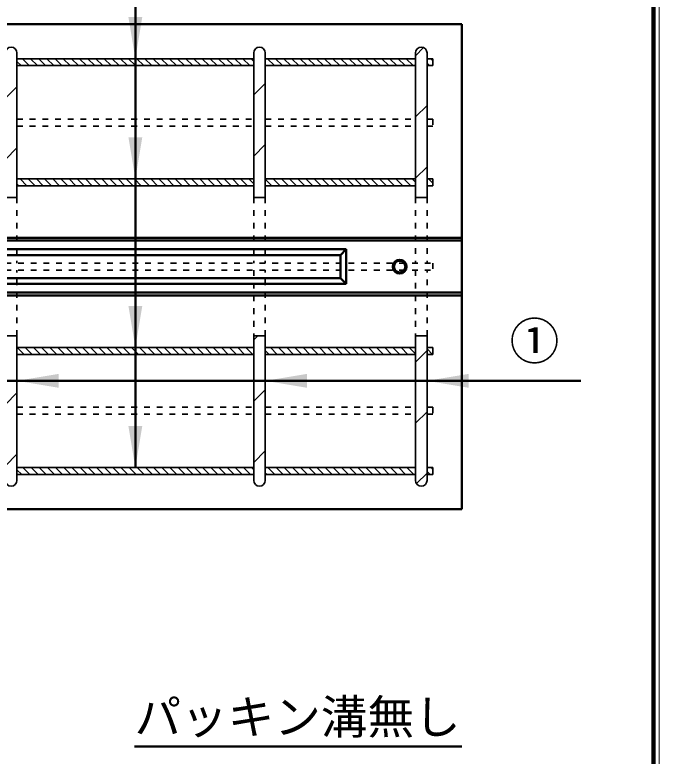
# Model space of a CAD drawing. Units: millimetres, scale not verified. Extents: x 100 to 4105, y 100 to 2870.
# Drawn here: x 3547 to 4105, y 1803 to 2445 of the extents above; entities that cross this region are included whole.
import ezdxf
from ezdxf.enums import TextEntityAlignment as Align

# ---------------------------------------------------------------- set-up
doc = ezdxf.new("R2010")
doc.units = ezdxf.units.MM
doc.header["$LTSCALE"] = 5
doc.linetypes.add('USER1', pattern=[2.2, 1, -1.2])
doc.layers.add('V-nasSTD', color=7, linetype='Continuous', lineweight=50)
doc.styles.add('ＭＳ ゴシック', font='')
doc.styles.get('ＭＳ ゴシック').set_extended_font_data('MS Gothic')

msp = doc.modelspace()

# ---------------------------------------------------------------- hatches: boundary and pattern name
at = {"layer": 'V-nasSTD'}
for points in [[(3657.576, 2442.841), (3651.576, 2406.841), (3645.576, 2442.841)], [(3657.576, 2338.841), (3651.576, 2302.841), (3645.576, 2338.841)], [(3657.576, 2192.841), (3651.576, 2156.841), (3645.576, 2192.841)], [(3585.076, 2133.983), (3549.076, 2127.983), (3585.076, 2121.983)], [(3800.076, 2133.983), (3764.076, 2127.983), (3800.076, 2121.983)], [(3940.076, 2133.983), (3904.076, 2127.983), (3940.076, 2121.983)], [(3657.576, 2088.841), (3651.576, 2052.841), (3645.576, 2088.841)]]:
    msp.add_hatch(color=256, dxfattribs=at).paths.add_polyline_path(points)

# ---------------------------------------------------------------- linework, layer by layer
at = {"layer": 'V-nasSTD', "lineweight": 100}
msp.add_line((4100, 105), (4100, 2865), dxfattribs=at)
at = {"layer": 'V-nasSTD'}
for p, q in [((3651.576, 2475.841), (3651.576, 2052.841)), ((3934.076, 2436.841), (3195.576, 2436.841)), ((3934.076, 2436.841), (3934.076, 2016.841)), ((3195.576, 2251.841), (3934.076, 2251.841)), ((3195.576, 2249.341), (3934.076, 2249.341)), ((3295.576, 2241.841), (3834.076, 2241.841)), ((3829.076, 2236.841), (3834.076, 2241.841)), ((3834.076, 2211.841), (3834.076, 2241.841)), ((3300.576, 2236.841), (3829.076, 2236.841)), ((3829.076, 2216.841), (3829.076, 2236.841)), ((3300.576, 2216.841), (3829.076, 2216.841)), ((3829.076, 2216.841), (3834.076, 2211.841)), ((3295.576, 2211.841), (3834.076, 2211.841)), ((3195.576, 2204.341), (3934.076, 2204.341)), ((3195.576, 2201.841), (3934.076, 2201.841)), ((3329.076, 2127.983), (4037.076, 2127.983)), ((3195.576, 2016.841), (3934.076, 2016.841)), ((3650.868, 1811.538), (3934.076, 1811.538))]:
    msp.add_line(p, q, dxfattribs=at)
at = {"layer": 'V-nasSTD', "lineweight": 35}
for p, q in [((3894.076, 2409.426), (3901.074, 2416.424)), ((3549.076, 2411.841), (3549.076, 2286.841)), ((3549.076, 2406.841), (3754.076, 2406.841)), ((3553.794, 2406.841), (3559.794, 2400.841)), ((3560.865, 2406.841), (3566.865, 2400.841)), ((3567.937, 2406.841), (3573.937, 2400.841)), ((3575.008, 2406.841), (3581.008, 2400.841)), ((3582.079, 2406.841), (3588.079, 2400.841)), ((3589.15, 2406.841), (3595.15, 2400.841)), ((3596.221, 2406.841), (3602.221, 2400.841)), ((3603.292, 2406.841), (3609.292, 2400.841)), ((3610.363, 2406.841), (3616.363, 2400.841)), ((3617.434, 2406.841), (3623.434, 2400.841)), ((3624.505, 2406.841), (3630.505, 2400.841)), ((3631.576, 2406.841), (3637.576, 2400.841)), ((3638.647, 2406.841), (3644.647, 2400.841)), ((3645.718, 2406.841), (3651.718, 2400.841)), ((3652.789, 2406.841), (3658.789, 2400.841)), ((3659.86, 2406.841), (3665.86, 2400.841)), ((3666.931, 2406.841), (3672.931, 2400.841)), ((3674.003, 2406.841), (3680.003, 2400.841)), ((3681.074, 2406.841), (3687.074, 2400.841)), ((3688.145, 2406.841), (3694.145, 2400.841)), ((3695.216, 2406.841), (3701.216, 2400.841)), ((3702.287, 2406.841), (3708.287, 2400.841)), ((3709.358, 2406.841), (3715.358, 2400.841)), ((3716.429, 2406.841), (3722.429, 2400.841)), ((3723.5, 2406.841), (3729.5, 2400.841)), ((3730.571, 2406.841), (3736.571, 2400.841)), ((3737.642, 2406.841), (3743.642, 2400.841)), ((3744.713, 2406.841), (3750.713, 2400.841)), ((3751.784, 2406.841), (3754.076, 2404.55)), ((3754.076, 2411.841), (3754.076, 2286.841)), ((3764.076, 2411.841), (3764.076, 2286.841)), ((3764.076, 2406.841), (3894.076, 2406.841)), ((3765.926, 2406.841), (3771.926, 2400.841)), ((3772.997, 2406.841), (3778.997, 2400.841)), ((3780.069, 2406.841), (3786.069, 2400.841)), ((3787.14, 2406.841), (3793.14, 2400.841)), ((3794.211, 2406.841), (3800.211, 2400.841)), ((3801.282, 2406.841), (3807.282, 2400.841)), ((3808.353, 2406.841), (3814.353, 2400.841)), ((3815.424, 2406.841), (3821.424, 2400.841)), ((3822.495, 2406.841), (3828.495, 2400.841)), ((3829.566, 2406.841), (3835.566, 2400.841)), ((3836.637, 2406.841), (3842.637, 2400.841)), ((3843.708, 2406.841), (3849.708, 2400.841)), ((3850.779, 2406.841), (3856.779, 2400.841)), ((3857.85, 2406.841), (3863.85, 2400.841)), ((3864.921, 2406.841), (3870.921, 2400.841)), ((3871.992, 2406.841), (3877.992, 2400.841)), ((3879.064, 2406.841), (3885.064, 2400.841)), ((3886.135, 2406.841), (3892.135, 2400.841)), ((3893.206, 2406.841), (3894.076, 2405.971)), ((3894.076, 2411.841), (3894.076, 2286.841)), ((3904.076, 2411.841), (3904.076, 2286.841)), ((3904.076, 2406.841), (3909.076, 2406.841)), ((3907.348, 2406.841), (3909.076, 2405.113)), ((3909.076, 2406.841), (3909.076, 2400.841)), ((3549.076, 2404.489), (3552.723, 2400.841)), ((3549.076, 2400.841), (3754.076, 2400.841)), ((3764.076, 2401.621), (3764.855, 2400.841)), ((3764.076, 2400.841), (3894.076, 2400.841)), ((3904.076, 2403.042), (3906.277, 2400.841)), ((3909.076, 2400.841), (3904.076, 2400.841)), ((3539.076, 2372.624), (3549.076, 2382.624)), ((3754.076, 2375.492), (3764.076, 2385.492)), ((3894.076, 2356.393), (3904.076, 2366.393)), ((3754.076, 2322.459), (3764.076, 2332.459)), ((3539.076, 2319.591), (3549.076, 2329.591)), ((3894.076, 2303.36), (3904.076, 2313.36)), ((3549.076, 2302.841), (3754.076, 2302.841)), ((3549.076, 2298.423), (3550.657, 2296.841)), ((3551.728, 2302.841), (3557.728, 2296.841)), ((3558.799, 2302.841), (3564.799, 2296.841)), ((3565.871, 2302.841), (3571.871, 2296.841)), ((3572.942, 2302.841), (3578.942, 2296.841)), ((3580.013, 2302.841), (3586.013, 2296.841)), ((3587.084, 2302.841), (3593.084, 2296.841)), ((3594.155, 2302.841), (3600.155, 2296.841)), ((3601.226, 2302.841), (3607.226, 2296.841)), ((3608.297, 2302.841), (3614.297, 2296.841)), ((3615.368, 2302.841), (3621.368, 2296.841)), ((3622.439, 2302.841), (3628.439, 2296.841)), ((3629.51, 2302.841), (3635.51, 2296.841)), ((3636.581, 2302.841), (3642.581, 2296.841)), ((3643.652, 2302.841), (3649.652, 2296.841)), ((3650.723, 2302.841), (3656.723, 2296.841)), ((3657.794, 2302.841), (3663.794, 2296.841)), ((3664.865, 2302.841), (3670.865, 2296.841)), ((3671.937, 2302.841), (3677.937, 2296.841)), ((3679.008, 2302.841), (3685.008, 2296.841)), ((3686.079, 2302.841), (3692.079, 2296.841)), ((3693.15, 2302.841), (3699.15, 2296.841)), ((3700.221, 2302.841), (3706.221, 2296.841)), ((3707.292, 2302.841), (3713.292, 2296.841)), ((3714.363, 2302.841), (3720.363, 2296.841)), ((3721.434, 2302.841), (3727.434, 2296.841)), ((3728.505, 2302.841), (3734.505, 2296.841)), ((3735.576, 2302.841), (3741.576, 2296.841)), ((3742.647, 2302.841), (3748.647, 2296.841)), ((3749.718, 2302.841), (3754.076, 2298.484)), ((3764.076, 2302.841), (3894.076, 2302.841)), ((3764.076, 2302.626), (3769.86, 2296.841)), ((3770.931, 2302.841), (3776.931, 2296.841)), ((3778.003, 2302.841), (3784.003, 2296.841)), ((3785.074, 2302.841), (3791.074, 2296.841)), ((3792.145, 2302.841), (3798.145, 2296.841)), ((3799.216, 2302.841), (3805.216, 2296.841)), ((3806.287, 2302.841), (3812.287, 2296.841)), ((3813.358, 2302.841), (3819.358, 2296.841)), ((3820.429, 2302.841), (3826.429, 2296.841)), ((3827.5, 2302.841), (3833.5, 2296.841)), ((3834.571, 2302.841), (3840.571, 2296.841)), ((3841.642, 2302.841), (3847.642, 2296.841)), ((3848.713, 2302.841), (3854.713, 2296.841)), ((3855.784, 2302.841), (3861.784, 2296.841)), ((3862.855, 2302.841), (3868.855, 2296.841)), ((3869.926, 2302.841), (3875.926, 2296.841)), ((3876.997, 2302.841), (3882.997, 2296.841)), ((3884.069, 2302.841), (3890.069, 2296.841)), ((3891.14, 2302.841), (3894.076, 2299.905)), ((3904.076, 2302.841), (3909.076, 2302.841)), ((3905.282, 2302.841), (3909.076, 2299.047)), ((3909.076, 2302.841), (3909.076, 2296.841)), ((3549.076, 2296.841), (3754.076, 2296.841)), ((3764.076, 2296.841), (3894.076, 2296.841)), ((3909.076, 2296.841), (3904.076, 2296.841)), ((3539.076, 2286.841), (3549.076, 2286.841)), ((3754.076, 2286.841), (3764.076, 2286.841)), ((3894.076, 2286.841), (3904.076, 2286.841)), ((3539.076, 2166.841), (3549.076, 2166.841)), ((3549.076, 2166.841), (3549.076, 2041.841)), ((3754.076, 2166.841), (3754.076, 2041.841)), ((3754.076, 2166.841), (3764.076, 2166.841)), ((3754.076, 2163.36), (3757.557, 2166.841)), ((3764.076, 2166.841), (3764.076, 2041.841)), ((3894.076, 2166.841), (3894.076, 2041.841)), ((3894.076, 2166.841), (3904.076, 2166.841)), ((3904.076, 2166.841), (3904.076, 2041.841)), ((3549.076, 2156.841), (3754.076, 2156.841)), ((3549.236, 2156.841), (3555.236, 2150.841)), ((3556.307, 2156.841), (3562.307, 2150.841)), ((3563.378, 2156.841), (3569.378, 2150.841)), ((3570.449, 2156.841), (3576.449, 2150.841)), ((3577.52, 2156.841), (3583.52, 2150.841)), ((3584.591, 2156.841), (3590.591, 2150.841)), ((3591.662, 2156.841), (3597.662, 2150.841)), ((3598.733, 2156.841), (3604.733, 2150.841)), ((3605.804, 2156.841), (3611.804, 2150.841)), ((3612.876, 2156.841), (3618.876, 2150.841)), ((3619.947, 2156.841), (3625.947, 2150.841)), ((3627.018, 2156.841), (3633.018, 2150.841)), ((3634.089, 2156.841), (3640.089, 2150.841)), ((3641.16, 2156.841), (3647.16, 2150.841)), ((3648.231, 2156.841), (3654.231, 2150.841)), ((3655.302, 2156.841), (3661.302, 2150.841)), ((3662.373, 2156.841), (3668.373, 2150.841)), ((3669.444, 2156.841), (3675.444, 2150.841)), ((3676.515, 2156.841), (3682.515, 2150.841)), ((3683.586, 2156.841), (3689.586, 2150.841)), ((3690.657, 2156.841), (3696.657, 2150.841)), ((3697.728, 2156.841), (3703.728, 2150.841)), ((3704.799, 2156.841), (3710.799, 2150.841)), ((3711.871, 2156.841), (3717.871, 2150.841)), ((3718.942, 2156.841), (3724.942, 2150.841)), ((3726.013, 2156.841), (3732.013, 2150.841)), ((3733.084, 2156.841), (3739.084, 2150.841)), ((3740.155, 2156.841), (3746.155, 2150.841)), ((3747.226, 2156.841), (3753.226, 2150.841)), ((3764.076, 2156.841), (3894.076, 2156.841)), ((3768.439, 2156.841), (3774.439, 2150.841)), ((3775.51, 2156.841), (3781.51, 2150.841)), ((3782.581, 2156.841), (3788.581, 2150.841)), ((3789.652, 2156.841), (3795.652, 2150.841)), ((3796.723, 2156.841), (3802.723, 2150.841)), ((3803.794, 2156.841), (3809.794, 2150.841)), ((3810.865, 2156.841), (3816.865, 2150.841)), ((3817.937, 2156.841), (3823.937, 2150.841)), ((3825.008, 2156.841), (3831.008, 2150.841)), ((3832.079, 2156.841), (3838.079, 2150.841)), ((3839.15, 2156.841), (3845.15, 2150.841)), ((3846.221, 2156.841), (3852.221, 2150.841)), ((3853.292, 2156.841), (3859.292, 2150.841)), ((3860.363, 2156.841), (3866.363, 2150.841)), ((3867.434, 2156.841), (3873.434, 2150.841)), ((3874.505, 2156.841), (3880.505, 2150.841)), ((3881.576, 2156.841), (3887.576, 2150.841)), ((3888.647, 2156.841), (3894.076, 2151.413)), ((3904.076, 2156.841), (3909.076, 2156.841)), ((3909.076, 2156.841), (3909.076, 2150.841)), ((3549.076, 2150.841), (3754.076, 2150.841)), ((3764.076, 2154.133), (3767.368, 2150.841)), ((3764.076, 2150.841), (3894.076, 2150.841)), ((3894.076, 2144.261), (3904.076, 2154.261)), ((3904.076, 2155.555), (3908.789, 2150.841)), ((3909.076, 2150.841), (3904.076, 2150.841)), ((3754.076, 2110.327), (3764.076, 2120.327)), ((3539.076, 2107.459), (3549.076, 2117.459)), ((3894.076, 2091.228), (3904.076, 2101.228)), ((3754.076, 2057.294), (3764.076, 2067.294)), ((3539.076, 2054.426), (3549.076, 2064.426)), ((3549.076, 2052.841), (3754.076, 2052.841)), ((3549.076, 2050.935), (3553.17, 2046.841)), ((3554.241, 2052.841), (3560.241, 2046.841)), ((3561.312, 2052.841), (3567.312, 2046.841)), ((3568.383, 2052.841), (3574.383, 2046.841)), ((3575.454, 2052.841), (3581.454, 2046.841)), ((3582.525, 2052.841), (3588.525, 2046.841)), ((3589.596, 2052.841), (3595.596, 2046.841)), ((3596.667, 2052.841), (3602.667, 2046.841)), ((3603.738, 2052.841), (3609.738, 2046.841)), ((3610.81, 2052.841), (3616.81, 2046.841)), ((3617.881, 2052.841), (3623.881, 2046.841)), ((3624.952, 2052.841), (3630.952, 2046.841)), ((3632.023, 2052.841), (3638.023, 2046.841)), ((3639.094, 2052.841), (3645.094, 2046.841)), ((3646.165, 2052.841), (3652.165, 2046.841)), ((3653.236, 2052.841), (3659.236, 2046.841)), ((3660.307, 2052.841), (3666.307, 2046.841)), ((3667.378, 2052.841), (3673.378, 2046.841)), ((3674.449, 2052.841), (3680.449, 2046.841)), ((3681.52, 2052.841), (3687.52, 2046.841)), ((3688.591, 2052.841), (3694.591, 2046.841)), ((3695.662, 2052.841), (3701.662, 2046.841)), ((3702.733, 2052.841), (3708.733, 2046.841)), ((3709.804, 2052.841), (3715.804, 2046.841)), ((3716.876, 2052.841), (3722.876, 2046.841)), ((3723.947, 2052.841), (3729.947, 2046.841)), ((3731.018, 2052.841), (3737.018, 2046.841)), ((3738.089, 2052.841), (3744.089, 2046.841)), ((3745.16, 2052.841), (3751.16, 2046.841)), ((3752.231, 2052.841), (3754.076, 2050.996)), ((3764.076, 2052.841), (3894.076, 2052.841)), ((3764.076, 2048.067), (3765.302, 2046.841)), ((3766.373, 2052.841), (3772.373, 2046.841)), ((3773.444, 2052.841), (3779.444, 2046.841)), ((3780.515, 2052.841), (3786.515, 2046.841)), ((3787.586, 2052.841), (3793.586, 2046.841)), ((3794.657, 2052.841), (3800.657, 2046.841)), ((3801.728, 2052.841), (3807.728, 2046.841)), ((3808.799, 2052.841), (3814.799, 2046.841)), ((3815.871, 2052.841), (3821.871, 2046.841)), ((3822.942, 2052.841), (3828.942, 2046.841)), ((3830.013, 2052.841), (3836.013, 2046.841)), ((3837.084, 2052.841), (3843.084, 2046.841)), ((3844.155, 2052.841), (3850.155, 2046.841)), ((3851.226, 2052.841), (3857.226, 2046.841)), ((3858.297, 2052.841), (3864.297, 2046.841)), ((3865.368, 2052.841), (3871.368, 2046.841)), ((3872.439, 2052.841), (3878.439, 2046.841)), ((3879.51, 2052.841), (3885.51, 2046.841)), ((3886.581, 2052.841), (3892.581, 2046.841)), ((3894.929, 2039.048), (3904.076, 2048.195)), ((3904.076, 2052.841), (3909.076, 2052.841)), ((3904.076, 2049.489), (3906.723, 2046.841)), ((3907.794, 2052.841), (3909.076, 2051.56)), ((3909.076, 2052.841), (3909.076, 2046.841)), ((3549.076, 2046.841), (3754.076, 2046.841)), ((3764.076, 2046.841), (3894.076, 2046.841)), ((3909.076, 2046.841), (3904.076, 2046.841))]:
    msp.add_line(p, q, dxfattribs=at)
at = {"layer": 'V-nasSTD', "linetype": 'USER1', "lineweight": 35}
for p, q in [((3549.076, 2354.556), (3754.076, 2354.556)), ((3764.076, 2354.556), (3894.076, 2354.556)), ((3904.076, 2354.556), (3909.076, 2354.556)), ((3909.076, 2354.556), (3909.076, 2348.556)), ((3549.076, 2348.556), (3754.076, 2348.556)), ((3764.076, 2348.556), (3894.076, 2348.556)), ((3909.076, 2348.556), (3904.076, 2348.556)), ((3549.076, 2286.841), (3549.076, 2229.841)), ((3754.076, 2286.841), (3754.076, 2229.841)), ((3764.076, 2286.841), (3764.076, 2229.841)), ((3894.076, 2286.841), (3894.076, 2229.841)), ((3904.076, 2286.841), (3904.076, 2229.841)), ((2934.076, 2229.841), (3909.076, 2229.841)), ((3909.076, 2229.841), (3909.076, 2223.841)), ((2934.076, 2223.841), (3909.076, 2223.841)), ((3549.076, 2166.841), (3549.076, 2223.841)), ((3754.076, 2223.841), (3754.076, 2166.841)), ((3764.076, 2166.841), (3764.076, 2223.841)), ((3894.076, 2223.841), (3894.076, 2166.841)), ((3904.076, 2166.841), (3904.076, 2223.841)), ((3549.076, 2105.126), (3754.076, 2105.126)), ((3764.076, 2105.126), (3894.076, 2105.126)), ((3904.076, 2105.126), (3909.076, 2105.126)), ((3909.076, 2105.126), (3909.076, 2099.126)), ((3549.076, 2099.126), (3754.076, 2099.126)), ((3764.076, 2099.126), (3894.076, 2099.126)), ((3909.076, 2099.126), (3904.076, 2099.126))]:
    msp.add_line(p, q, dxfattribs=at)
at = {"layer": 'V-nasSTD', "lineweight": 13}
msp.add_lwpolyline([(100, 100), (100, 2870), (4105, 2870), (4105, 100)], close=True, dxfattribs=at)
at = {"layer": 'V-nasSTD'}
for radius in [6, 5]:
    msp.add_circle((3880.376, 2226.841), radius, dxfattribs=at)
at = {"layer": 'V-nasSTD', "lineweight": 35}
for centre, start, end in [((3544.076, 2411.841), 0, 180), ((3759.076, 2411.841), 0, 180), ((3899.076, 2411.841), 0, 180), ((3544.076, 2041.841), 180, 0), ((3759.076, 2041.841), 180, 0), ((3899.076, 2041.841), 180, 0)]:
    msp.add_arc(centre, 5, start, end, dxfattribs=at)

# ---------------------------------------------------------------- texts
at = {"layer": 'V-nasSTD', "style": 'ＭＳ ゴシック'}
for s, height, p in [('①', 31.67, (3975.476, 2178.183)), ('パッキン溝無し', 29.56, (3650.868, 1851.858))]:
    msp.add_text(s, height=height, dxfattribs=at).set_placement(p, align=Align.TOP_LEFT)

doc.saveas('drawing.dxf')
